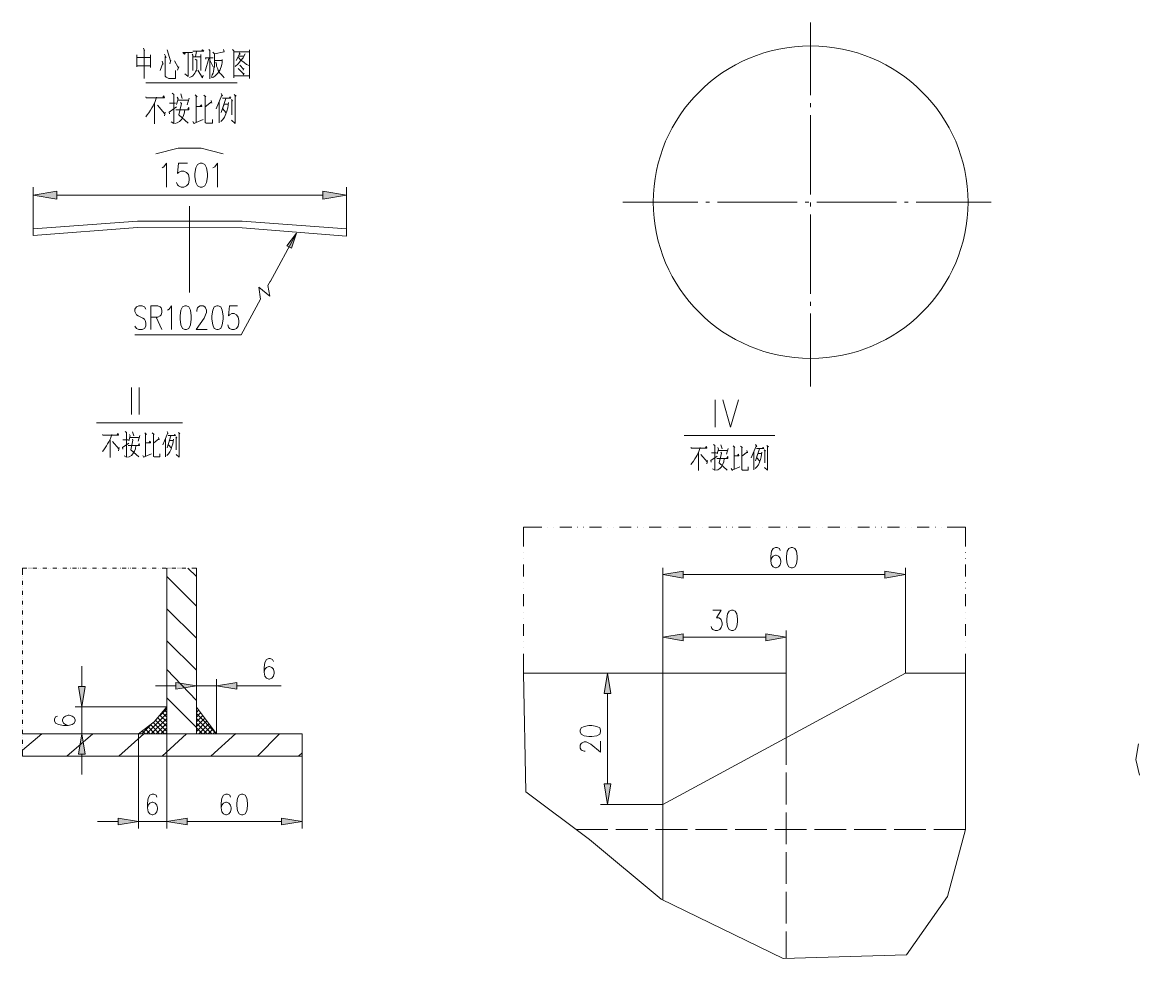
# Model space of a CAD drawing. Header units: millimetres. Extents: x 0 to 829, y 0 to 586.
# Drawn here: x 378.8 to 540.5, y 93.8 to 229.3 of the extents above; entities that cross this region are included whole.
import ezdxf

# ---------------------------------------------------------------- set-up
doc = ezdxf.new("R2010")
doc.units = ezdxf.units.MM

msp = doc.modelspace()

# ---------------------------------------------------------------- hatches: boundary and pattern name
h = msp.add_hatch(color=0)
h.dxf.hatch_style = 2
h.paths.add_polyline_path([(383.801056, 204.9145), (380.350889, 204.339472), (383.801056, 203.764444)])
h = msp.add_hatch(color=0)
h.dxf.hatch_style = 2
h.paths.add_polyline_path([(422.275, 204.9145), (425.725167, 204.339472), (422.275, 203.764444)])
h = msp.add_hatch(color=0)
h.dxf.hatch_style = 2
h.paths.add_polyline_path([(417.748861, 196.648917), (418.500278, 198.8185), (417.085639, 197.00875)])
h = msp.add_hatch(color=0)
h.dxf.hatch_style = 2
h.paths.add_polyline_path([(474.457889, 149.877639), (471.501611, 149.38375), (474.457889, 148.889861)])
h = msp.add_hatch(color=0)
h.dxf.hatch_style = 2
h.paths.add_polyline_path([(503.671417, 149.877639), (506.627694, 149.38375), (503.671417, 148.889861)])
h = msp.add_hatch(color=0)
h.dxf.hatch_style = 2
h.paths.add_polyline_path([(474.457889, 140.807722), (471.501611, 140.313833), (474.457889, 139.819944)])
h = msp.add_hatch(color=0)
h.dxf.hatch_style = 2
h.paths.add_polyline_path([(486.41, 140.807722), (489.369806, 140.313833), (486.41, 139.819944)])
h = msp.add_hatch(color=0)
h.dxf.hatch_style = 2
h.paths.add_polyline_path([(463.006722, 132.161139), (463.500611, 135.117417), (463.9945, 132.161139)])
h = msp.add_hatch(color=0)
h.dxf.hatch_style = 2
h.paths.add_polyline_path([(386.923139, 133.198306), (387.417028, 130.242028), (387.910917, 133.198306)])
h = msp.add_hatch(color=0)
h.dxf.hatch_style = 2
h.paths.add_polyline_path([(401.041306, 133.780389), (404.001111, 133.2865), (401.041306, 132.792611)])
h = msp.add_hatch(color=0)
h.dxf.hatch_style = 2
h.paths.add_polyline_path([(409.850167, 133.780389), (406.893889, 133.2865), (409.850167, 132.792611)])
h = msp.add_hatch(color=0)
h.dxf.hatch_style = 2
h.paths.add_polyline_path([(386.923139, 123.398139), (387.417028, 126.354417), (387.910917, 123.398139)])
h = msp.add_hatch(color=0)
h.dxf.hatch_style = 2
h.paths.add_polyline_path([(463.006722, 119.083667), (463.500611, 116.127389), (463.9945, 119.083667)])
h = msp.add_hatch(color=0)
h.dxf.hatch_style = 2
h.paths.add_polyline_path([(392.648722, 114.134194), (395.605, 113.643833), (392.648722, 113.149944)])
h = msp.add_hatch(color=0)
h.dxf.hatch_style = 2
h.paths.add_polyline_path([(402.657028, 114.134194), (399.70075, 113.643833), (402.657028, 113.149944)])
h = msp.add_hatch(color=0)
h.dxf.hatch_style = 2
h.paths.add_polyline_path([(402.657028, 114.134194), (399.70075, 113.643833), (402.657028, 113.149944)])
h = msp.add_hatch(color=0)
h.dxf.hatch_style = 2
h.paths.add_polyline_path([(416.334222, 114.134194), (419.2905, 113.643833), (416.334222, 113.149944)])

# ---------------------------------------------------------------- linework, layer by layer
at = {"color": 0, "lineweight": 0}
for points in [[(492.901111, 229.344361), (492.901111, 218.803361)], [(396.324667, 225.594333), (396.46225, 225.273306), (396.4305, 225.365028), (396.4305, 221.223417), (396.4305, 223.064917), (395.393333, 223.064917), (397.361833, 223.064917), (397.361833, 222.78975), (397.361833, 224.627722), (397.361833, 224.260833), (395.358056, 224.260833), (395.358056, 224.627722), (395.358056, 222.881472)], [(399.774833, 225.365028), (400.258139, 223.756361), (400.293417, 223.848083), (400.155833, 223.340083)], [(402.3995, 224.998139), (402.261917, 224.719444), (402.053778, 224.998139), (403.433139, 224.998139)], [(402.81225, 224.998139), (402.81225, 221.502111), (402.328944, 221.869)], [(403.468417, 225.181583), (405.055917, 225.181583), (404.883056, 225.365028), (404.710194, 225.181583)], [(404.01875, 225.135722), (403.849417, 224.398417)], [(405.814389, 225.410889), (405.916694, 225.273306), (405.916694, 221.177556)], [(407.920472, 225.410889), (408.022778, 225.089861), (406.608139, 224.765306), (406.36825, 225.044)], [(409.229278, 225.410889), (409.437417, 225.227444), (409.437417, 221.315139), (409.437417, 221.593833), (411.681083, 221.593833), (411.681083, 221.223417), (411.681083, 225.365028), (411.681083, 225.089861), (409.437417, 225.089861)], [(410.164139, 224.906417), (410.333472, 224.719444), (410.266444, 224.814694), (409.747861, 223.802222)], [(399.051639, 223.7105), (399.189222, 223.294222), (399.122194, 223.431806), (398.741194, 222.373472)], [(399.362083, 224.719444), (399.601972, 224.260833), (399.464389, 224.398417), (399.464389, 221.547972), (399.63725, 221.406861), (399.982972, 221.223417), (400.949583, 221.223417), (400.949583, 222.373472)], [(400.812, 223.756361), (401.362333, 222.78975), (401.468167, 222.927333), (401.260028, 222.419333)], [(403.814139, 224.031528), (404.054028, 223.848083), (404.054028, 222.606306), (403.987, 222.419333), (403.881167, 222.190028), (403.778861, 222.006583), (403.606, 221.777278), (403.468417, 221.593833), (403.330833, 221.502111), (403.020389, 221.361)], [(403.366111, 224.719444), (403.468417, 224.581861), (403.468417, 222.373472)], [(403.538972, 224.352556), (404.674917, 224.352556)], [(404.643167, 224.673583), (404.643167, 222.373472)], [(405.779111, 224.12325), (405.264056, 222.28175)], [(405.366361, 224.031528), (405.295806, 224.214972), (406.435278, 224.214972)], [(405.951972, 223.848083), (406.4, 222.927333)], [(406.608139, 224.765306), (406.608139, 222.927333), (406.541111, 222.743889), (406.505833, 222.511056), (406.470556, 222.28175), (406.4, 222.006583), (406.297694, 221.731417), (406.160111, 221.361)], [(407.747611, 223.985667), (407.712333, 223.523528), (407.677056, 223.248361), (407.57475, 222.927333), (407.504194, 222.652167), (407.437167, 222.465194), (407.264306, 222.235889), (407.091444, 222.006583), (406.918583, 221.777278), (406.710444, 221.593833), (406.470556, 221.406861), (406.297694, 221.361)], [(406.608139, 223.802222), (407.677056, 223.802222)], [(406.816278, 223.569389), (406.883306, 223.294222), (406.918583, 223.019056), (406.989139, 222.78975), (407.091444, 222.606306), (407.162, 222.373472), (407.299583, 222.144167), (407.437167, 221.914861), (407.610028, 221.777278), (407.712333, 221.639694), (407.885194, 221.502111), (408.022778, 221.315139)], [(410.164139, 224.444278), (410.852056, 224.444278), (411.060194, 224.765306), (410.74975, 224.214972), (410.36875, 223.756361), (410.058306, 223.340083), (409.610278, 222.973194)], [(410.093583, 224.260833), (410.439306, 223.848083), (410.887333, 223.523528), (411.268333, 223.248361), (411.610528, 223.110778)], [(404.191611, 222.419333), (404.883056, 221.315139), (404.953611, 221.685556)], [(410.023028, 222.652167), (410.852056, 221.823139), (410.922611, 221.960722), (410.785028, 221.731417)], [(410.266444, 223.156639), (410.816778, 222.556917), (410.852056, 222.652167), (410.74975, 222.419333)], [(396.666861, 220.599), (409.874861, 220.599)], [(396.673917, 218.567), (396.744472, 218.429417), (399.365611, 218.429417), (399.298583, 218.708111), (399.157472, 218.521139)], [(398.226139, 218.429417), (398.226139, 218.521139), (398.021528, 217.879083), (397.742833, 217.279361), (397.538222, 216.958333), (397.330083, 216.637306), (397.121944, 216.266889), (396.882056, 215.945861), (396.673917, 215.670694)], [(400.505083, 219.075), (400.713222, 218.891556), (400.713222, 214.704083), (400.332222, 214.933389)], [(401.228278, 218.521139), (401.334111, 218.291833), (401.125972, 217.462806)], [(401.746861, 218.983278), (401.955, 218.337694)], [(402.953361, 218.383556), (402.678194, 217.416944)], [(403.817667, 218.845694), (404.092833, 218.567)], [(403.95525, 218.66225), (403.95525, 214.841667)], [(405.059444, 218.799833), (405.369889, 218.567)], [(405.267583, 218.66225), (405.267583, 214.933389), (405.267583, 214.841667), (405.405167, 214.749944), (406.3365, 214.749944), (406.3365, 215.300278)], [(407.578278, 219.029139), (407.786417, 218.708111), (407.680583, 218.799833), (406.855083, 216.82075)], [(407.751139, 218.383556), (408.992917, 218.383556), (408.855333, 218.567), (408.753028, 218.383556)], [(409.476222, 218.891556), (409.751389, 218.66225), (409.613806, 218.753972), (409.613806, 214.704083), (409.095222, 215.162694)], [(397.950972, 217.649778), (397.950972, 214.658222)], [(398.363722, 217.371083), (399.400889, 216.129306)], [(400.088806, 216.083444), (400.057056, 216.358611), (401.090694, 217.095917)], [(400.124083, 217.649778), (400.988389, 217.649778)], [(401.023667, 216.683167), (402.921611, 216.683167), (402.886333, 217.004194), (402.74875, 216.774889)], [(401.263556, 218.062528), (402.74875, 218.062528)], [(401.711583, 217.7415), (401.817417, 217.603917), (401.436417, 215.945861), (402.815778, 214.749944)], [(403.95525, 217.141778), (404.784278, 217.141778), (404.713722, 217.416944), (404.509111, 217.141778)], [(406.198917, 217.833222), (405.267583, 217.095917)], [(406.128361, 218.016667), (406.234194, 217.649778)], [(407.303111, 217.833222), (407.303111, 214.795806)], [(408.647194, 217.7415), (408.544889, 216.958333), (408.407306, 216.499722), (408.269722, 216.083444), (408.061583, 215.624833), (407.821694, 215.300278), (407.51125, 214.97925)], [(408.234444, 218.337694), (407.578278, 216.31275), (407.991028, 217.508667), (408.615444, 217.508667)], [(407.751139, 216.866611), (408.301472, 216.221028)], [(409.063472, 218.15425), (409.236333, 217.970806), (409.1305, 218.016667), (409.1305, 215.945861)], [(492.901111, 217.653306), (492.901111, 217.078278)], [(399.467917, 216.358611), (399.365611, 215.808278)], [(402.300722, 216.683167), (402.230167, 216.129306), (402.057306, 215.716556), (401.817417, 215.300278), (401.538722, 214.97925), (401.193, 214.795806), (400.882556, 214.704083)], [(403.609528, 214.704083), (404.957139, 215.300278)], [(492.901111, 215.928222), (492.901111, 204.424139)], [(403.471944, 214.97925), (403.680083, 214.658222)], [(407.874611, 210.301417), (404.667861, 211.1375), (401.35175, 211.1375), (398.145, 210.301417)], [(399.030472, 208.283528), (399.291528, 208.449333), (399.686639, 208.943222), (399.686639, 205.493056)], [(402.709944, 208.943222), (401.394083, 208.943222), (401.263556, 207.461556), (401.394083, 207.627361), (401.789194, 207.793167), (402.184306, 207.793167), (402.579417, 207.627361), (402.840472, 207.299278), (402.971, 206.805389), (402.971, 206.477306), (402.840472, 205.983417), (402.579417, 205.655333), (402.184306, 205.493056), (401.789194, 205.493056), (401.394083, 205.655333), (401.263556, 205.821139), (401.133028, 206.149222)], [(406.389417, 208.283528), (406.654, 208.449333), (407.049111, 208.943222), (407.049111, 205.493056)], [(380.350889, 199.435861), (380.350889, 205.493056)], [(425.725167, 199.435861), (425.725167, 205.493056)], [(383.801056, 204.339472), (422.275, 204.339472)], [(403.016861, 202.748444), (403.016861, 198.811444)], [(403.016861, 202.748444), (403.016861, 190.228361)], [(465.705472, 203.312889), (476.571028, 203.312889)], [(465.705472, 203.312889), (476.571028, 203.312889)], [(477.721083, 203.312889), (478.296111, 203.312889)], [(477.721083, 203.312889), (478.296111, 203.312889)], [(479.449694, 203.312889), (490.95025, 203.312889)], [(479.449694, 203.312889), (490.95025, 203.312889)], [(492.100306, 203.312889), (492.675333, 203.312889)], [(492.100306, 203.312889), (492.675333, 203.312889)], [(492.901111, 203.274083), (492.901111, 202.699056)], [(493.825389, 203.312889), (505.329472, 203.312889)], [(493.825389, 203.312889), (505.329472, 203.312889)], [(506.479528, 203.312889), (507.054556, 203.312889)], [(506.479528, 203.312889), (507.054556, 203.312889)], [(508.204611, 203.312889), (519.070167, 203.312889)], [(508.204611, 203.312889), (519.070167, 203.312889)], [(425.725167, 199.435861), (410.615694, 200.568278), (395.460361, 200.568278), (380.350889, 199.435861)], [(492.901111, 201.549), (492.901111, 190.048444)], [(425.725167, 198.374), (410.619222, 199.587556), (395.463889, 199.626361), (380.350889, 198.479833)], [(380.350889, 199.435861), (380.350889, 198.479833)], [(425.725167, 199.435861), (425.725167, 198.374)], [(403.016861, 198.236417), (403.016861, 197.950667)], [(403.016861, 197.375639), (403.016861, 193.438639)], [(418.500278, 198.8185), (414.662056, 191.762944)], [(413.296806, 189.251167), (413.018111, 190.997417)], [(413.018111, 190.997417), (414.626778, 189.681556)], [(414.333972, 191.251417), (414.736139, 191.946389)], [(414.626778, 189.681556), (414.333972, 191.251417)], [(413.296806, 189.251167), (410.492222, 184.100611)], [(396.698611, 187.836528), (396.469306, 188.164611), (396.123583, 188.326889), (395.664972, 188.326889), (395.31925, 188.164611), (395.089944, 187.836528), (395.089944, 187.504917), (395.206361, 187.176833), (395.31925, 187.014556), (395.548556, 186.84875), (396.24, 186.520667), (396.469306, 186.354861), (396.585722, 186.192583), (396.698611, 185.8645), (396.698611, 185.370611), (396.469306, 185.042528), (396.123583, 184.876722), (395.664972, 184.876722), (395.31925, 185.042528), (395.089944, 185.370611)], [(397.390056, 184.876722), (397.390056, 188.326889), (398.427222, 188.326889), (398.769417, 188.164611), (398.885833, 187.998806), (399.00225, 187.670722), (399.00225, 187.342639), (398.885833, 187.014556), (398.769417, 186.84875), (398.427222, 186.686472), (397.390056, 186.686472)], [(399.806583, 187.670722), (400.035889, 187.836528), (400.381611, 188.326889), (400.381611, 184.876722)], [(404.061083, 187.504917), (404.061083, 187.670722), (404.1775, 187.998806), (404.290389, 188.164611), (404.523222, 188.326889), (404.981833, 188.326889), (405.211139, 188.164611), (405.327556, 187.998806), (405.440444, 187.670722), (405.440444, 187.342639), (405.327556, 187.014556), (405.09825, 186.520667), (403.948194, 184.876722), (405.556861, 184.876722)], [(409.927778, 188.326889), (408.777722, 188.326889), (408.661306, 186.84875), (408.777722, 187.014556), (409.123444, 187.176833), (409.469167, 187.176833), (409.811361, 187.014556), (410.044194, 186.686472), (410.157083, 186.192583), (410.157083, 185.8645), (410.044194, 185.370611), (409.811361, 185.042528), (409.469167, 184.876722), (409.123444, 184.876722), (408.777722, 185.042528), (408.661306, 185.204806), (408.548417, 185.532889)], [(492.901111, 188.898389), (492.901111, 188.323361)], [(398.194389, 186.686472), (399.00225, 184.876722)], [(492.901111, 187.173306), (492.901111, 176.632306)], [(410.492222, 184.100611), (395.104056, 184.104139)], [(394.606639, 172.550667), (394.606639, 176.494722)], [(395.732, 172.550667), (395.732, 176.494722)], [(479.082806, 170.755028), (479.082806, 174.699083)], [(480.208167, 174.699083), (481.333528, 170.755028), (482.462417, 174.699083)], [(389.554861, 171.3865), (401.990278, 171.3865)], [(393.689417, 170.130611), (393.865806, 169.971861), (393.865806, 166.384111), (393.54125, 166.581667)], [(394.754806, 170.049472), (394.931194, 169.499139)], [(396.529278, 169.933056), (396.765639, 169.696694)], [(397.594667, 169.89425), (397.85925, 169.696694)], [(399.753667, 170.088278), (399.930056, 169.813111), (399.841861, 169.89425), (399.132778, 168.197389)], [(401.379972, 169.971861), (401.616333, 169.774306), (401.499917, 169.851917), (401.499917, 166.384111), (401.055417, 166.775694)], [(390.405056, 169.696694), (390.465028, 169.57675), (392.712222, 169.57675), (392.655778, 169.813111), (392.535833, 169.657889)], [(391.738556, 169.57675), (391.738556, 169.657889), (391.558639, 169.104028), (391.322278, 168.5925), (391.145889, 168.313806), (390.9695, 168.038639), (390.789583, 167.724667), (390.584972, 167.445972), (390.405056, 167.209611)], [(391.502194, 168.906472), (391.502194, 166.341778)], [(391.854972, 168.670111), (392.743972, 167.604722)], [(393.336639, 167.565917), (393.304889, 167.802278), (394.193889, 168.43375)], [(393.364861, 168.906472), (394.105694, 168.906472)], [(394.133917, 168.077444), (395.760222, 168.077444), (395.732, 168.356139), (395.612056, 168.158583)], [(394.310306, 169.657889), (394.3985, 169.460333), (394.222111, 168.747722)], [(394.342056, 169.262778), (395.612056, 169.262778)], [(394.726583, 168.984083), (394.814778, 168.867667), (394.486694, 167.445972), (395.672028, 166.422917)], [(395.788444, 169.537944), (395.552083, 168.708917)], [(396.649222, 169.774306), (396.649222, 166.500528)], [(396.649222, 168.472556), (397.358306, 168.472556), (397.298333, 168.708917), (397.121944, 168.472556)], [(397.771056, 169.774306), (397.771056, 166.581667), (397.771056, 166.500528), (397.891, 166.422917), (398.688278, 166.422917), (398.688278, 166.895639)], [(398.571861, 169.065222), (397.771056, 168.43375)], [(398.511889, 169.223972), (398.600083, 168.906472)], [(399.517306, 169.065222), (399.517306, 166.461722)], [(400.670889, 168.984083), (400.582694, 168.313806), (400.46275, 167.922222), (400.346333, 167.565917), (400.166417, 167.170806), (399.961806, 166.895639), (399.693694, 166.620472)], [(400.314583, 169.499139), (399.753667, 167.763472), (400.106444, 168.790056), (400.639139, 168.790056)], [(399.901833, 169.537944), (400.967222, 169.537944), (400.847278, 169.696694), (400.759083, 169.537944)], [(399.901833, 168.236194), (400.374556, 167.685861)], [(401.023667, 169.340389), (401.171833, 169.181639), (401.083639, 169.223972), (401.083639, 167.445972)], [(474.602528, 169.541472), (487.739972, 169.541472)], [(478.871139, 168.24325), (479.051056, 168.0845), (479.051056, 164.49675), (478.7265, 164.694306)], [(392.803944, 167.802278), (392.712222, 167.329556)], [(395.227528, 168.077444), (395.167556, 167.604722), (395.019389, 167.251944), (394.814778, 166.895639), (394.578417, 166.620472), (394.282083, 166.461722), (394.013972, 166.384111)], [(396.232944, 166.620472), (396.409333, 166.341778)], [(396.352889, 166.384111), (397.506472, 166.895639)], [(475.590306, 167.809333), (475.650278, 167.692917), (477.897472, 167.692917), (477.8375, 167.929278), (477.717556, 167.770528)], [(476.920278, 167.692917), (476.920278, 167.770528), (476.743889, 167.216667), (476.507528, 166.705139), (476.327611, 166.429972), (476.151222, 166.154806), (475.974833, 165.837306), (475.766694, 165.562139), (475.590306, 165.325778)], [(476.683917, 167.022639), (476.683917, 164.457944)], [(477.040222, 166.78275), (477.925694, 165.720889)], [(478.546583, 167.022639), (479.287417, 167.022639)], [(479.492028, 167.770528), (479.58375, 167.572972), (479.403833, 166.863889)], [(479.523778, 167.375417), (480.793778, 167.375417)], [(479.908306, 167.10025), (479.9965, 166.980306), (479.671944, 165.562139), (480.85375, 164.535556)], [(479.936528, 168.165639), (480.116444, 167.611778)], [(480.973694, 167.650583), (480.737333, 166.825083)], [(481.711, 168.045694), (481.947361, 167.809333)], [(481.830944, 167.886944), (481.830944, 164.616694)], [(481.830944, 166.588722), (482.540028, 166.588722), (482.480056, 166.825083), (482.303667, 166.588722)], [(482.776389, 168.006889), (483.0445, 167.809333)], [(482.952778, 167.886944), (482.952778, 164.694306), (482.952778, 164.616694), (483.072722, 164.535556), (483.87, 164.535556), (483.87, 165.008278)], [(483.753583, 167.177861), (482.952778, 166.546389)], [(483.693611, 167.336611), (483.781806, 167.022639)], [(484.935389, 168.204444), (485.111778, 167.929278), (485.023583, 168.006889), (484.3145, 166.310028)], [(484.699028, 167.177861), (484.699028, 164.574361)], [(485.852611, 167.10025), (485.764417, 166.429972), (485.644472, 166.034861), (485.528056, 165.678556), (485.351667, 165.286972), (485.143528, 165.008278), (484.875417, 164.733111)], [(485.496306, 167.611778), (484.935389, 165.876111), (485.291694, 166.902694), (485.824389, 166.902694)], [(485.083556, 167.650583), (486.148944, 167.650583), (486.029, 167.809333), (485.940806, 167.650583)], [(486.208917, 167.456556), (486.357083, 167.297806), (486.265361, 167.336611), (486.265361, 165.562139)], [(486.561694, 168.0845), (486.798056, 167.886944), (486.681639, 167.968083), (486.681639, 164.49675), (486.237139, 164.891861)], [(477.985667, 165.918444), (477.897472, 165.442194)], [(478.518361, 165.678556), (478.486611, 165.918444), (479.375611, 166.546389)], [(480.40925, 166.193611), (480.352806, 165.720889), (480.204639, 165.364583), (479.9965, 165.008278), (479.760139, 164.733111), (479.463806, 164.574361), (479.199222, 164.49675)], [(479.315639, 166.193611), (480.941944, 166.193611), (480.913722, 166.468778), (480.793778, 166.271222)], [(481.534611, 164.49675), (482.688194, 165.008278)], [(485.083556, 166.352361), (485.556278, 165.7985)], [(481.414667, 164.733111), (481.594583, 164.457944)], [(451.329778, 153.44775), (451.329778, 156.248806)], [(451.329778, 156.248806), (454.010889, 156.248806)], [(454.875194, 156.248806), (454.892833, 156.248806)], [(455.735972, 156.248806), (455.753611, 156.248806)], [(456.600278, 156.248806), (458.325361, 156.248806)], [(459.186139, 156.248806), (459.203778, 156.248806)], [(460.050444, 156.248806), (460.068083, 156.248806)], [(460.91475, 156.248806), (462.639833, 156.248806)], [(463.500611, 156.248806), (463.51825, 156.248806)], [(464.364917, 156.248806), (464.382556, 156.248806)], [(465.225694, 156.248806), (466.950778, 156.248806)], [(467.815083, 156.248806), (467.832722, 156.248806)], [(468.675861, 156.248806), (468.6935, 156.248806)], [(469.540167, 156.248806), (471.26525, 156.248806)], [(472.129556, 156.248806), (472.147194, 156.248806)], [(472.990333, 156.248806), (473.007972, 156.248806)], [(473.854639, 156.248806), (475.579722, 156.248806)], [(476.4405, 156.248806), (476.458139, 156.248806)], [(477.304806, 156.248806), (477.322444, 156.248806)], [(478.165583, 156.248806), (479.890667, 156.248806)], [(480.754972, 156.248806), (480.772611, 156.248806)], [(481.61575, 156.248806), (481.633389, 156.248806)], [(482.480056, 156.248806), (484.205139, 156.248806)], [(485.069444, 156.248806), (485.087083, 156.248806)], [(485.930222, 156.248806), (485.947861, 156.248806)], [(486.794528, 156.248806), (488.519611, 156.248806)], [(489.380389, 156.248806), (489.398028, 156.248806)], [(490.244694, 156.248806), (490.262333, 156.248806)], [(491.105472, 156.248806), (492.830556, 156.248806)], [(493.694861, 156.248806), (493.7125, 156.248806)], [(494.559167, 156.248806), (494.576806, 156.248806)], [(495.419944, 156.248806), (497.145028, 156.248806)], [(498.009333, 156.248806), (498.026972, 156.248806)], [(498.870111, 156.248806), (498.88775, 156.248806)], [(499.734417, 156.248806), (501.4595, 156.248806)], [(502.320278, 156.248806), (502.337917, 156.248806)], [(503.184583, 156.248806), (503.202222, 156.248806)], [(504.045361, 156.248806), (505.770444, 156.248806)], [(506.63475, 156.248806), (506.652389, 156.248806)], [(507.499056, 156.248806), (507.516694, 156.248806)], [(508.359833, 156.248806), (510.084917, 156.248806)], [(510.949222, 156.248806), (510.966861, 156.248806)], [(511.81, 156.248806), (511.827639, 156.248806)], [(512.674306, 156.248806), (515.355417, 156.248806)], [(515.355417, 156.248806), (515.351889, 153.44775)], [(451.329778, 152.583444), (451.347417, 152.583444)], [(488.501972, 152.904472), (488.389083, 153.186694), (488.050417, 153.327806), (487.824639, 153.327806), (487.485972, 153.186694), (487.260194, 152.763361), (487.150833, 152.057806), (487.150833, 151.355778), (487.260194, 150.791333), (487.485972, 150.509111), (487.824639, 150.368), (487.937528, 150.368), (488.276194, 150.509111), (488.501972, 150.791333), (488.614861, 151.214667), (488.614861, 151.355778), (488.501972, 151.779111), (488.276194, 152.057806), (487.937528, 152.198917), (487.824639, 152.198917), (487.485972, 152.057806), (487.260194, 151.779111), (487.150833, 151.355778)], [(515.348361, 152.583444), (515.366, 152.583444)], [(451.329778, 151.722667), (451.347417, 151.722667)], [(451.329778, 149.133278), (451.329778, 150.858361)], [(515.348361, 150.858361), (515.344833, 149.133278)], [(515.348361, 151.722667), (515.366, 151.722667)], [(379.465417, 150.318611), (378.798667, 150.318611)], [(378.798667, 150.318611), (378.798667, 149.355528)], [(378.798667, 149.06625), (378.816306, 149.06625)], [(379.751167, 150.318611), (379.768806, 150.318611)], [(380.040444, 150.318611), (380.058083, 150.318611)], [(380.90475, 150.318611), (380.329722, 150.318611)], [(381.1905, 150.318611), (381.208139, 150.318611)], [(381.479778, 150.318611), (381.497417, 150.318611)], [(382.340556, 150.318611), (381.765528, 150.318611)], [(382.629833, 150.318611), (382.647472, 150.318611)], [(382.915583, 150.318611), (382.933222, 150.318611)], [(383.779889, 150.318611), (383.204861, 150.318611)], [(384.065639, 150.318611), (384.083278, 150.318611)], [(384.354917, 150.318611), (384.372556, 150.318611)], [(385.215694, 150.318611), (384.640667, 150.318611)], [(385.504972, 150.318611), (385.522611, 150.318611)], [(385.790722, 150.318611), (385.808361, 150.318611)], [(386.655028, 150.318611), (386.08, 150.318611)], [(386.940778, 150.318611), (386.958417, 150.318611)], [(387.230056, 150.318611), (387.247694, 150.318611)], [(388.090833, 150.318611), (387.515806, 150.318611)], [(388.380111, 150.318611), (388.39775, 150.318611)], [(388.665861, 150.318611), (388.6835, 150.318611)], [(389.530167, 150.318611), (388.955139, 150.318611)], [(389.815917, 150.318611), (389.833556, 150.318611)], [(390.105194, 150.318611), (390.122833, 150.318611)], [(390.965972, 150.318611), (390.390944, 150.318611)], [(391.25525, 150.318611), (391.272889, 150.318611)], [(391.544528, 150.318611), (391.562167, 150.318611)], [(392.405306, 150.318611), (391.830278, 150.318611)], [(392.694583, 150.318611), (392.712222, 150.318611)], [(392.980333, 150.318611), (392.997972, 150.318611)], [(393.844639, 150.318611), (393.269611, 150.318611)], [(394.130389, 150.318611), (394.148028, 150.318611)], [(394.419667, 150.318611), (394.437306, 150.318611)], [(395.280444, 150.318611), (394.705417, 150.318611)], [(395.569722, 150.318611), (395.587361, 150.318611)], [(395.855472, 150.318611), (395.873111, 150.318611)], [(396.719778, 150.318611), (396.14475, 150.318611)], [(397.005528, 150.318611), (397.023167, 150.318611)], [(397.294806, 150.318611), (397.312444, 150.318611)], [(398.155583, 150.318611), (397.580556, 150.318611)], [(398.444861, 150.318611), (398.4625, 150.318611)], [(398.730611, 150.318611), (398.74825, 150.318611)], [(399.594917, 150.318611), (399.019889, 150.318611)], [(399.70075, 150.318611), (399.70075, 126.354417)], [(399.70075, 150.318611), (399.70075, 126.354417)], [(399.70075, 149.108583), (404.001111, 144.8435)], [(399.70075, 149.108583), (404.001111, 144.8435)], [(399.880667, 150.318611), (399.898306, 150.318611)], [(400.169944, 150.318611), (400.187583, 150.318611)], [(401.030722, 150.318611), (400.455694, 150.318611)], [(401.32, 150.318611), (401.337639, 150.318611)], [(401.60575, 150.318611), (401.623389, 150.318611)], [(402.470056, 150.318611), (401.895028, 150.318611)], [(402.755806, 150.318611), (402.773444, 150.318611)], [(402.776972, 150.318611), (404.001111, 149.108583)], [(402.776972, 150.318611), (404.001111, 149.108583)], [(403.045083, 150.318611), (403.062722, 150.318611)], [(404.001111, 150.318611), (403.334361, 150.318611)], [(404.001111, 150.318611), (404.001111, 126.354417)], [(404.001111, 150.318611), (404.001111, 126.354417)], [(471.501611, 135.117417), (471.501611, 150.368)], [(474.457889, 149.38375), (503.671417, 149.38375)], [(506.627694, 135.117417), (506.627694, 150.368)], [(378.798667, 148.7805), (378.816306, 148.7805)], [(378.798667, 148.491222), (378.798667, 147.916194)], [(378.798667, 147.630444), (378.816306, 147.630444)], [(378.798667, 147.341167), (378.816306, 147.341167)], [(451.329778, 148.2725), (451.347417, 148.2725)], [(451.329778, 147.408194), (451.347417, 147.408194)], [(515.341306, 147.408194), (515.358944, 147.408194)], [(515.344833, 148.2725), (515.362472, 148.2725)], [(378.798667, 147.055417), (378.798667, 146.480389)], [(378.798667, 146.191111), (378.816306, 146.191111)], [(378.798667, 145.901833), (378.816306, 145.901833)], [(378.798667, 145.616083), (378.798667, 145.041056)], [(451.329778, 144.818806), (451.329778, 146.547417)], [(515.341306, 146.547417), (515.337778, 144.818806)], [(378.798667, 144.751778), (378.816306, 144.751778)], [(378.798667, 144.466028), (378.816306, 144.466028)], [(378.798667, 144.17675), (378.798667, 143.601722)], [(399.70075, 144.455444), (404.001111, 140.193889)], [(399.70075, 144.455444), (404.001111, 140.193889)], [(451.329778, 143.958028), (451.347417, 143.958028)], [(478.744139, 144.257889), (479.982389, 144.257889), (479.308583, 143.132528), (479.64725, 143.132528), (479.8695, 142.991417), (479.982389, 142.850306), (480.095278, 142.426972), (480.095278, 142.14475), (479.982389, 141.721417), (479.760139, 141.442722), (479.421472, 141.301611), (479.082806, 141.301611), (478.744139, 141.442722), (478.63125, 141.580306), (478.518361, 141.862528)], [(515.337778, 143.958028), (515.355417, 143.958028)], [(378.798667, 143.315972), (378.816306, 143.315972)], [(378.798667, 143.026694), (378.816306, 143.026694)], [(378.798667, 142.740944), (378.798667, 142.165917)], [(451.329778, 143.093722), (451.347417, 143.093722)], [(515.33425, 143.093722), (515.351889, 143.093722)], [(378.798667, 141.876639), (378.816306, 141.876639)], [(378.798667, 141.590889), (378.816306, 141.590889)], [(378.798667, 141.301611), (378.798667, 140.726583)], [(451.329778, 140.507861), (451.329778, 142.232944)], [(471.501611, 116.127389), (471.501611, 141.301611)], [(489.369806, 135.117417), (489.369806, 141.301611)], [(515.33425, 142.232944), (515.330722, 140.507861)], [(378.798667, 140.440833), (378.816306, 140.440833)], [(378.798667, 140.151556), (378.816306, 140.151556)], [(378.798667, 139.865806), (378.798667, 139.290778)], [(399.70075, 139.805833), (404.001111, 135.544278)], [(399.70075, 139.805833), (404.001111, 135.544278)], [(451.329778, 139.643556), (451.347417, 139.643556)], [(474.457889, 140.313833), (486.41, 140.313833)], [(515.330722, 139.643556), (515.348361, 139.643556)], [(378.798667, 139.0015), (378.816306, 139.0015)], [(378.798667, 138.71575), (378.816306, 138.71575)], [(378.798667, 138.426472), (378.798667, 137.851444)], [(378.798667, 137.565694), (378.816306, 137.565694)], [(451.329778, 138.782778), (451.347417, 138.782778)], [(451.329778, 135.117417), (451.329778, 137.918472)], [(515.327194, 137.918472), (515.323667, 135.117417)], [(515.327194, 138.782778), (515.344833, 138.782778)], [(378.798667, 137.276417), (378.816306, 137.276417)], [(378.798667, 136.990667), (378.798667, 136.415639)], [(378.798667, 136.126361), (378.816306, 136.126361)], [(387.417028, 133.198306), (387.417028, 136.158111)], [(415.145361, 136.807222), (415.032472, 137.089444), (414.693806, 137.230556), (414.471556, 137.230556), (414.132889, 137.089444), (413.907111, 136.666111), (413.794222, 135.964083), (413.794222, 135.258528), (413.907111, 134.694083), (414.132889, 134.411861), (414.471556, 134.274278), (414.580917, 134.274278), (414.919583, 134.411861), (415.145361, 134.694083), (415.25825, 135.117417), (415.25825, 135.258528), (415.145361, 135.681861), (414.919583, 135.964083), (414.580917, 136.105194), (414.471556, 136.105194), (414.132889, 135.964083), (413.907111, 135.681861), (413.794222, 135.258528)], [(378.798667, 135.840611), (378.816306, 135.840611)], [(378.798667, 135.551333), (378.798667, 134.976306)], [(378.798667, 134.690556), (378.816306, 134.690556)], [(378.798667, 134.401278), (378.816306, 134.401278)], [(399.70075, 135.671278), (404.001111, 131.148667)], [(399.70075, 135.671278), (404.001111, 131.148667)], [(404.001111, 130.182056), (404.001111, 134.274278)], [(406.893889, 126.354417), (406.893889, 134.274278)], [(489.369806, 135.117417), (451.329778, 135.117417)], [(451.686083, 117.961833), (451.329778, 135.117417)], [(471.501611, 135.117417), (462.516361, 135.117417)], [(506.627694, 135.117417), (471.501611, 116.127389)], [(489.369806, 125.786444), (489.369806, 135.117417)], [(515.323667, 135.117417), (506.627694, 135.117417)], [(515.323667, 112.49025), (515.323667, 135.117417)], [(378.798667, 134.112), (378.798667, 133.536972)], [(378.798667, 133.251222), (378.816306, 133.251222)], [(378.798667, 132.961944), (378.816306, 132.961944)], [(378.798667, 132.676194), (378.798667, 132.101167)], [(401.041306, 133.2865), (398.085028, 133.2865)], [(404.001111, 133.2865), (406.893889, 133.2865)], [(409.850167, 133.2865), (416.246028, 133.2865)], [(378.798667, 131.811889), (378.816306, 131.811889)], [(378.798667, 131.526139), (378.816306, 131.526139)], [(378.798667, 131.236861), (378.798667, 130.661833)], [(399.704278, 131.536722), (404.001111, 127.275167)], [(399.704278, 131.536722), (404.001111, 127.275167)], [(463.500611, 132.161139), (463.500611, 119.083667)], [(378.798667, 130.376083), (378.816306, 130.376083)], [(378.798667, 130.086806), (378.816306, 130.086806)], [(378.798667, 129.801056), (378.798667, 129.226028)], [(399.70075, 130.242028), (386.42925, 130.242028)], [(387.417028, 126.354417), (387.417028, 130.242028)], [(395.605, 126.354417), (397.862778, 128.075972), (399.70075, 130.242028)], [(398.776472, 129.035528), (399.70075, 129.959806)], [(399.70075, 129.448278), (399.369139, 129.776361)], [(404.001111, 130.182056), (406.893889, 126.354417)], [(404.001111, 129.448278), (404.315083, 129.765778)], [(378.798667, 128.93675), (378.816306, 128.93675)], [(378.798667, 128.651), (378.816306, 128.651)], [(378.798667, 128.361722), (378.798667, 127.786694)], [(383.896306, 128.919111), (383.614083, 128.806222), (383.472972, 128.467556), (383.472972, 128.241778), (383.614083, 127.903111), (384.037417, 127.677333), (384.739444, 127.564444), (385.445, 127.564444), (386.009444, 127.677333), (386.291667, 127.903111), (386.42925, 128.241778), (386.42925, 128.354667), (386.291667, 128.693333), (386.009444, 128.919111), (385.586111, 129.032), (385.445, 129.032), (385.021667, 128.919111), (384.739444, 128.693333), (384.598333, 128.354667), (384.598333, 128.241778), (384.739444, 127.903111), (385.021667, 127.677333), (385.445, 127.564444)], [(396.783278, 126.354417), (399.70075, 129.271889)], [(397.471194, 126.354417), (399.70075, 128.583972)], [(399.358556, 126.354417), (397.746361, 127.966611)], [(399.70075, 126.700139), (398.095611, 128.305278)], [(398.155583, 126.354417), (399.70075, 127.899583)], [(399.70075, 127.388056), (398.434278, 128.654528)], [(399.70075, 128.072444), (398.758833, 129.014361)], [(399.70075, 128.760361), (399.072806, 129.388306)], [(404.001111, 128.763889), (404.611417, 129.374194)], [(406.915056, 126.354417), (404.001111, 129.271889)], [(404.001111, 128.075972), (404.90775, 128.982611)], [(404.001111, 127.388056), (405.204083, 128.591028)], [(406.227139, 126.354417), (404.001111, 128.583972)], [(404.001111, 126.700139), (405.496889, 128.199444)], [(405.54275, 126.354417), (404.001111, 127.896056)], [(404.339778, 126.354417), (405.793222, 127.807861)], [(378.798667, 127.500944), (378.816306, 127.500944)], [(378.798667, 127.211667), (378.816306, 127.211667)], [(378.798667, 126.925917), (378.798667, 126.350889)], [(378.798667, 126.354417), (419.2905, 126.354417)], [(378.798667, 126.354417), (419.2905, 126.354417)], [(381.631472, 126.354417), (378.798667, 123.98375)], [(381.631472, 126.354417), (378.798667, 123.98375)], [(388.997472, 126.354417), (385.236861, 123.084167)], [(388.997472, 126.354417), (385.236861, 123.084167)], [(395.605, 126.354417), (386.42925, 126.354417)], [(396.367, 126.365), (392.7475, 123.084167)], [(396.367, 126.365), (392.7475, 123.084167)], [(395.605, 126.354417), (395.605, 112.656056)], [(395.9225, 126.354417), (395.802556, 126.474361)], [(396.095361, 126.354417), (397.390056, 127.649111)], [(396.610417, 126.354417), (396.215306, 126.746)], [(397.298333, 126.354417), (396.617472, 127.03175)], [(397.982722, 126.354417), (397.005528, 127.331611)], [(398.670639, 126.354417), (397.383, 127.642056)], [(398.8435, 126.354417), (399.70075, 127.211667)], [(402.572361, 126.354417), (399.034, 123.084167)], [(402.572361, 126.354417), (399.034, 123.084167)], [(399.531417, 126.354417), (399.70075, 126.52375)], [(399.70075, 126.354417), (399.70075, 112.656056)], [(399.70075, 126.354417), (399.70075, 112.656056)], [(404.854833, 126.354417), (404.001111, 127.208139)], [(405.027694, 126.354417), (406.089556, 127.416278)], [(405.715611, 126.354417), (406.385889, 127.024694)], [(409.680833, 126.372056), (406.061333, 123.084167)], [(409.680833, 126.372056), (406.061333, 123.084167)], [(406.4, 126.354417), (406.682222, 126.633111)], [(416.016722, 126.354417), (412.84525, 123.084167)], [(416.016722, 126.354417), (412.84525, 123.084167)], [(419.2905, 123.084167), (419.2905, 126.354417)], [(378.798667, 126.061611), (378.816306, 126.061611)], [(378.798667, 125.775861), (378.816306, 125.775861)], [(378.798667, 125.486583), (378.798667, 124.911556)], [(378.798667, 124.625806), (378.816306, 124.625806)], [(460.262111, 123.817944), (460.121, 123.817944), (459.838778, 123.930833), (459.697667, 124.043722), (459.556556, 124.2695), (459.556556, 124.721056), (459.697667, 124.946833), (459.838778, 125.059722), (460.121, 125.169083), (460.403222, 125.169083), (460.685444, 125.059722), (461.10525, 124.833944), (462.516361, 123.705056), (462.516361, 125.281972)], [(489.369806, 121.874139), (489.369806, 125.786444)], [(540.363833, 124.890389), (539.97225, 122.611444), (540.54375, 120.374833)], [(378.798667, 124.336528), (378.816306, 124.336528)], [(378.798667, 124.050778), (378.798667, 123.084167)], [(378.798667, 123.084167), (419.2905, 123.084167)], [(387.417028, 123.398139), (387.417028, 120.438333)], [(419.2905, 123.595694), (418.775444, 123.084167)], [(419.2905, 123.595694), (418.775444, 123.084167)], [(419.2905, 123.084167), (419.2905, 112.656056)], [(489.369806, 116.120333), (489.369806, 120.724083)], [(398.272, 117.164556), (398.159111, 117.446778), (397.820444, 117.587889), (397.598194, 117.587889), (397.259528, 117.446778), (397.03375, 117.023444), (396.920861, 116.317889), (396.920861, 115.615861), (397.03375, 115.051417), (397.259528, 114.769194), (397.598194, 114.628083), (397.711083, 114.628083), (398.046222, 114.769194), (398.272, 115.051417), (398.384889, 115.47475), (398.384889, 115.615861), (398.272, 116.035667), (398.046222, 116.317889), (397.711083, 116.459), (397.598194, 116.459), (397.259528, 116.317889), (397.03375, 116.035667), (396.920861, 115.615861)], [(408.932944, 117.164556), (408.820056, 117.446778), (408.481389, 117.587889), (408.255611, 117.587889), (407.916944, 117.446778), (407.691167, 117.023444), (407.581806, 116.317889), (407.581806, 115.615861), (407.691167, 115.051417), (407.916944, 114.769194), (408.255611, 114.628083), (408.3685, 114.628083), (408.707167, 114.769194), (408.932944, 115.051417), (409.045833, 115.47475), (409.045833, 115.615861), (408.932944, 116.035667), (408.707167, 116.317889), (408.3685, 116.459), (408.255611, 116.459), (407.916944, 116.317889), (407.691167, 116.035667), (407.581806, 115.615861)], [(460.900639, 111.057972), (451.686083, 117.961833)], [(471.501611, 116.127389), (462.516361, 116.127389)], [(471.501611, 116.127389), (471.501611, 102.309083)], [(489.369806, 110.370056), (489.369806, 114.970278)], [(392.648722, 113.643833), (389.688917, 113.643833)], [(399.70075, 113.643833), (395.605, 113.643833)], [(402.657028, 113.643833), (405.616833, 113.643833)], [(402.657028, 113.643833), (416.334222, 113.643833)], [(458.985056, 112.493778), (463.574694, 112.493778)], [(464.72475, 112.493778), (469.324972, 112.493778)], [(470.475028, 112.493778), (475.07525, 112.493778)], [(476.225306, 112.493778), (480.829056, 112.493778)], [(481.979111, 112.493778), (486.579333, 112.493778)], [(487.729389, 112.493778), (492.329611, 112.493778)], [(493.479667, 112.493778), (498.079889, 112.493778)], [(499.229944, 112.493778), (503.833694, 112.493778)], [(504.98375, 112.493778), (509.583972, 112.493778)], [(510.734028, 112.493778), (515.323667, 112.493778)], [(512.716639, 102.778278), (515.323667, 112.49025)], [(471.268778, 102.4255), (460.900639, 111.057972)], [(489.369806, 104.619778), (489.369806, 109.22)], [(488.928833, 93.793028), (471.268778, 102.4255)], [(489.369806, 98.8695), (489.369806, 103.469722)], [(506.779389, 94.368056), (512.716639, 102.778278)], [(489.369806, 93.807139), (489.369806, 97.719444)], [(488.928833, 93.793028), (506.779389, 94.368056)]]:
    msp.add_lwpolyline(points, dxfattribs=at)
for points in [[(404.551444, 208.943222), (404.156333, 208.777417), (403.89175, 208.283528), (403.761222, 207.461556), (403.761222, 206.971194), (403.89175, 206.149222), (404.156333, 205.655333), (404.551444, 205.493056), (404.8125, 205.493056), (405.207611, 205.655333), (405.468667, 206.149222), (405.602722, 206.971194), (405.602722, 207.461556), (405.468667, 208.283528), (405.207611, 208.777417), (404.8125, 208.943222)], [(383.801056, 204.9145), (380.350889, 204.339472), (383.801056, 203.764444)], [(422.275, 204.9145), (425.725167, 204.339472), (422.275, 203.764444)], [(417.748861, 196.648917), (418.500278, 198.8185), (417.085639, 197.00875)], [(402.336, 188.326889), (401.990278, 188.164611), (401.760972, 187.670722), (401.644556, 186.84875), (401.644556, 186.354861), (401.760972, 185.532889), (401.990278, 185.042528), (402.336, 184.876722), (402.565306, 184.876722), (402.911028, 185.042528), (403.140333, 185.532889), (403.25675, 186.354861), (403.25675, 186.84875), (403.140333, 187.670722), (402.911028, 188.164611), (402.565306, 188.326889)], [(406.936222, 188.326889), (406.5905, 188.164611), (406.361194, 187.670722), (406.248306, 186.84875), (406.248306, 186.354861), (406.361194, 185.532889), (406.5905, 185.042528), (406.936222, 184.876722), (407.169056, 184.876722), (407.51125, 185.042528), (407.744083, 185.532889), (407.856972, 186.354861), (407.856972, 186.84875), (407.744083, 187.670722), (407.51125, 188.164611), (407.169056, 188.326889)], [(490.078889, 153.327806), (489.740222, 153.186694), (489.514444, 152.763361), (489.401556, 152.057806), (489.401556, 151.638), (489.514444, 150.932444), (489.740222, 150.509111), (490.078889, 150.368), (490.304667, 150.368), (490.643333, 150.509111), (490.869111, 150.932444), (490.978472, 151.638), (490.978472, 152.057806), (490.869111, 152.763361), (490.643333, 153.186694), (490.304667, 153.327806)], [(474.457889, 149.877639), (471.501611, 149.38375), (474.457889, 148.889861)], [(503.671417, 149.877639), (506.627694, 149.38375), (503.671417, 148.889861)], [(481.449944, 144.257889), (481.111278, 144.116778), (480.8855, 143.693444), (480.772611, 142.991417), (480.772611, 142.568083), (480.8855, 141.862528), (481.111278, 141.442722), (481.449944, 141.301611), (481.675722, 141.301611), (482.010861, 141.442722), (482.236639, 141.862528), (482.349528, 142.568083), (482.349528, 142.991417), (482.236639, 143.693444), (482.010861, 144.116778), (481.675722, 144.257889)], [(474.457889, 140.807722), (471.501611, 140.313833), (474.457889, 139.819944)], [(486.41, 140.807722), (489.369806, 140.313833), (486.41, 139.819944)], [(463.006722, 132.161139), (463.500611, 135.117417), (463.9945, 132.161139)], [(386.923139, 133.198306), (387.417028, 130.242028), (387.910917, 133.198306)], [(401.041306, 133.780389), (404.001111, 133.2865), (401.041306, 132.792611)], [(409.850167, 133.780389), (406.893889, 133.2865), (409.850167, 132.792611)], [(386.923139, 123.398139), (387.417028, 126.354417), (387.910917, 123.398139)], [(459.556556, 126.636639), (459.697667, 126.297972), (460.121, 126.072194), (460.823028, 125.959306), (461.246361, 125.959306), (461.951917, 126.072194), (462.37525, 126.297972), (462.516361, 126.636639), (462.516361, 126.862417), (462.37525, 127.197556), (461.951917, 127.423333), (461.246361, 127.536222), (460.823028, 127.536222), (460.121, 127.423333), (459.697667, 127.197556), (459.556556, 126.862417)], [(463.006722, 119.083667), (463.500611, 116.127389), (463.9945, 119.083667)], [(410.509861, 117.587889), (410.171194, 117.446778), (409.945417, 117.023444), (409.832528, 116.317889), (409.832528, 115.898083), (409.945417, 115.192528), (410.171194, 114.769194), (410.509861, 114.628083), (410.735639, 114.628083), (411.074306, 114.769194), (411.300083, 115.192528), (411.409444, 115.898083), (411.409444, 116.317889), (411.300083, 117.023444), (411.074306, 117.446778), (410.735639, 117.587889)], [(392.648722, 114.134194), (395.605, 113.643833), (392.648722, 113.149944)], [(402.657028, 114.134194), (399.70075, 113.643833), (402.657028, 113.149944)], [(402.657028, 114.134194), (399.70075, 113.643833), (402.657028, 113.149944)], [(416.334222, 114.134194), (419.2905, 113.643833), (416.334222, 113.149944)]]:
    msp.add_lwpolyline(points, close=True, dxfattribs=at)
msp.add_ellipse((492.916986, 203.314653), major_axis=(22.784153, 0), ratio=0.992723, start_param=0, end_param=6.283185, dxfattribs=at)

doc.saveas('drawing.dxf')
